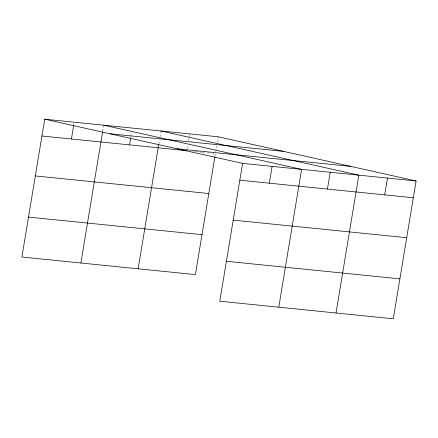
<?xml version="1.0" encoding="UTF-8"?>
<svg xmlns="http://www.w3.org/2000/svg" width="438" height="438" viewBox="0 0 438 438"><rect width="100%" height="100%" fill="white"/><g stroke="black" fill="none" stroke-linecap="round" stroke-linejoin="round"><path stroke-width="0.33" stroke-dasharray="2.19 1.64" d="M73.765 124.879L74.099 122.864M102.706 131.23L103.592 125.854M130.776 137.488L131.553 132.785M158.846 143.752L159.509 139.717M159.958 137.028L160.845 131.657M187.136 148.668L187.803 144.633M188.471 140.603L189.473 134.554M214.987 156.246L215.43 153.585L212.764 153.311M215.764 151.57L216.766 145.52M217.319 142.158L218.212 136.782M193.459 151.356L195.457 151.559M196.125 151.625L201.447 152.167M202.115 152.232L204.776 152.506M207.442 152.774L210.103 153.043"/><path stroke-width="0.66" d="M416.1 180.971L242.608 163.39L219.788 301.218L393.286 318.798L416.1 180.971L218.212 136.782L44.714 119.202L21.9 257.029L195.392 274.61L214.877 156.913M71.427 138.994L73.655 125.553M80.888 263.003L102.591 131.898M129.549 144.879L130.661 138.162M138.14 268.806L158.731 144.42M269.321 183.183L272.102 166.38M278.776 307.191L301.596 169.369L103.702 125.18M327.438 189.068L330.219 172.271M336.028 312.995L358.848 175.173L160.96 130.984M384.69 194.872L387.471 178.074M110.02 133.787L283.512 151.367M177.302 148.81L350.794 166.391M41.933 136.004L186.802 150.683M239.827 180.193L413.319 197.773M35.325 175.939L208.816 193.519M233.213 220.128L406.705 237.708M28.514 217.089L202.006 234.669M226.402 261.278L399.894 278.858M44.714 119.202L242.608 163.39"/></g></svg>
